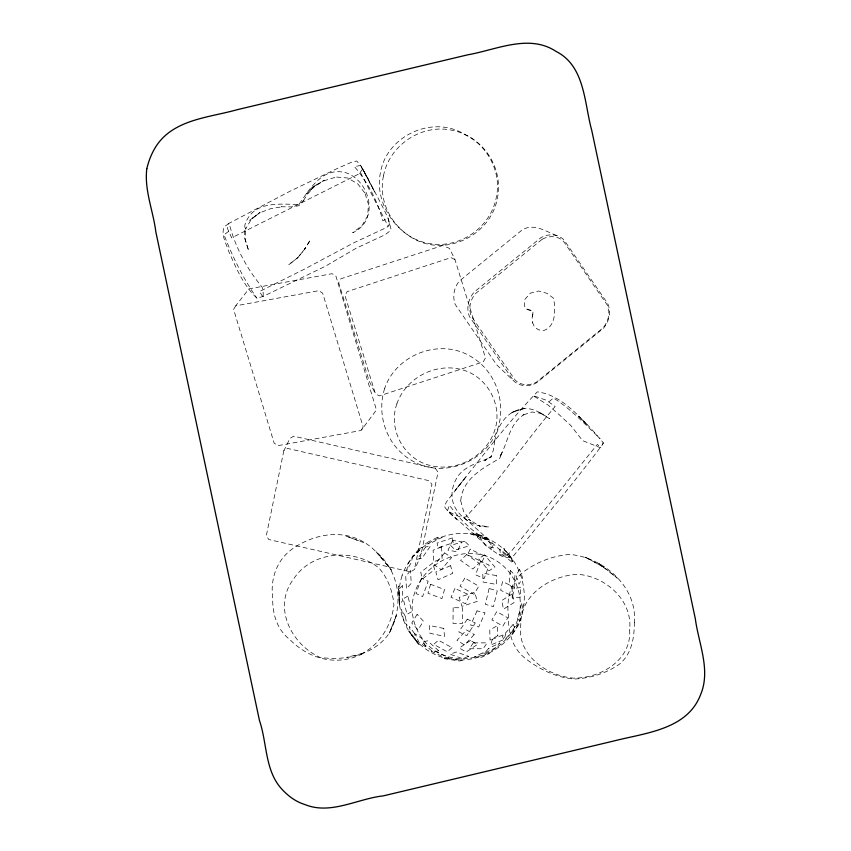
<?xml version="1.0" encoding="UTF-8"?>
<svg xmlns="http://www.w3.org/2000/svg" width="851" height="851" viewBox="0 0 851 851"><rect width="100%" height="100%" fill="white"/><g stroke="black" fill="none" stroke-linecap="round" stroke-linejoin="round"><path stroke-width="0.64" stroke-dasharray="4.25 3.19" d="M532.396 322.103L534.492 327.061L538.566 329.858L544.012 330.433C556.48 326.007 555.341 308.902 553.65 298.318L547.097 293.382L538.651 291.01L530.407 293.148L524.939 299.318L524.407 305.477C525.258 310.53 529.928 308.977 533.088 311.381L532.183 318.083M263.023 296.478C263.459 293.361 263.161 290.042 262.055 287.074C246.79 268.639 235.259 247.088 229.259 223.866L228.717 223.483L224.121 226.994C220.824 235.078 226.196 243.226 228.536 250.907C235.918 267.639 243.375 285.415 256.906 298.169L263.023 296.478L325.305 266.278L356.271 248.184L385.131 234.716L390.566 230.515L390.949 228.887L388.216 218.473L382.482 206.57L366.983 176.731L360.622 165.541L356.686 160.977L350.772 162.552L338.102 168.115L289.457 191.507L228.717 223.483L227.44 228.44L231.695 237.823L359.303 173.742L362.452 169.317L360.622 165.541L354.346 166.519C367.706 182.135 377.599 201.017 382.876 220.888L387.896 218.133L389.875 224.792L389.662 223.792M283.83 450.775L266.289 535.779L268.81 539.534L410.629 571.872L414.405 569.542L420.479 557.267L438.02 472.262L435.489 468.507L293.669 436.169L289.893 438.499L283.83 450.775L287.606 448.445L429.425 480.783L431.946 484.549L414.405 569.542M532.96 314.136L532.12 317.455L532.481 323.008M491.559 549.884L448.169 511.345C453.732 513.866 459.423 518.312 465.848 516.961C498.367 482.432 524.365 442.477 555.171 406.459L546.108 400.151L532.907 395.555L548.076 405.076L559.681 415.16L570.893 425.606L582.552 440.616L600.423 447.743L603.221 442.711L590.115 427.51L578.51 416.182L587.669 425.298C573.787 410.554 558.33 394.609 537.311 391.854C507.707 422.66 481.772 457.2 455.04 490.601L466.263 476.337L446.775 501.462L444.222 506.271L447.456 510.738L456.53 519.301L447.456 510.738L449.488 505.164C460.965 521.397 476.432 535.109 493.963 544.491L490.974 548.097L491.006 549.214C497.207 553.788 508.76 562.873 514.961 554.129C544.8 517.451 575.17 481.07 603.519 443.243L603.221 442.711M235.684 305.849L233.61 309.37L274.171 443.211L278.043 445.637L361.101 430.478L376.472 409.959L335.922 276.118L332.039 273.692L248.981 288.851L235.684 305.849L318.742 290.691L322.625 293.127L363.175 426.957L361.101 430.478M303.552 200.379L307.913 193.751L315.147 185.507L306.392 193.911L314.285 186.699L324.284 180.189L311.796 187.645L323.752 180.827L336.634 176.923L336.007 177.008L347.772 177.997L357.888 184.029L365.249 193.539L364.771 192.603L368.43 204.176L367.706 215.824L361.941 225.706L352.654 232.802C379.046 220.803 371.11 183.135 347.474 173.253C323.306 165.402 310.285 188.294 298.754 204.666L299.148 204.495C279.341 204.197 252.8 200.474 244.897 224.877L244.28 236.865L248.694 250.8L245.109 239.28L245.843 227.674L245.588 229.164L251.194 219.441L260.119 212.325L249.651 220.281L259.693 212.835L270.841 208.623L282.479 206.719L281.362 206.75L291.436 206.91L298.839 205.729L303.552 200.379L303.052 200.942M262.629 296.605L259.555 291.499L304.403 269.171L353.069 243.173L387.067 227.238L389.109 225.058L389.056 221.313M549.033 401.768L553.427 397.97C570.893 408.905 585.073 424.564 600.178 438.51M228.621 231.387L224.015 234.802C232.568 256.853 243.386 278.745 256.906 298.169M360.93 654.111C379.546 645.186 391.63 625.219 393.896 605.029C392.822 591.434 387.971 578.233 378.876 567.957C353.888 547.927 311.402 550.991 293.457 579.265C272.299 607.05 291.297 644.388 319.933 657.334C344.772 661.163 374.536 655.11 389.354 633.006C404.055 606.103 400.215 571.872 376.057 551.81C352.697 527.503 317.859 530.992 292.01 549.161C276.522 560.33 270.214 579.329 272.703 597.827C272.341 613.603 276.926 629.761 289.957 639.644C309.828 659.897 338.432 666.812 364.111 652.962L346.9 657.312M499.058 554.629L505.951 555.363L507.887 554.735L511.866 550.576L597.349 444.35L600.423 447.743M526.875 309.37L533.088 311.381M363.962 542.715L345.836 536.034L358.505 540.704M556.66 235.589C545.736 231.376 533.343 222.611 521.812 230.217L459.423 281.043C453.934 287.489 452.349 296.339 455.136 304.318L496.739 364.919L513.525 380.748A22.509 19.775 -56.6 0 0 536.545 382.801L603.168 328.518A22.509 19.775 -56.6 0 0 607.88 303.881L563.883 239.78A22.509 19.775 -56.5 0 0 540.864 237.737L474.241 292.01A22.509 19.775 -56.6 0 0 469.529 316.646L513.525 380.748M454.945 259.555L450.966 257.63L347.144 291.648L344.974 295.595L375.482 393.939L379.472 395.864L483.294 361.845L485.453 357.909L454.945 259.555L449.456 248.354L442.594 245.545L340.836 278.788L338.677 282.723L369.185 381.078L375.482 393.939M505.951 555.363L463.859 517.334M361.111 166.392L374.908 192.411L361.983 167.721L368.249 179.125M360.473 172.562L388.205 226.313M453.168 607.688L452.998 623.357L462.455 623.485L462.625 607.816L453.168 607.688M634.346 622.272C634.357 637.633 631.867 654.185 619.113 664.386C605.88 673.481 590.254 678.29 574.265 679.045C556.139 677.566 539.109 669.258 524.971 658.121C511.908 647.866 508.132 631.229 508.366 615.369C506.388 598.859 510.568 580.712 524.993 570.83C538.109 561.479 553.48 555.735 569.553 554.448C602.997 556.937 637.484 586.69 634.346 622.272M510.292 570.553L509.228 584.594L513.898 589.009L514.972 574.968L510.292 570.553M629.655 629.889C631.708 660.195 600.657 678.29 573.617 678.141C546.565 675.907 516.451 654.664 520.791 624.485C520.216 594.838 550.565 575.723 577.414 574.276C605.423 576.159 632.846 600.168 629.655 629.889M380.429 172.679C374.546 201.208 393.609 230.706 419.66 241.588C451.775 254.619 491.304 232.6 497.314 198.506L497.378 198.262C502.771 172.849 488.772 145.255 465.071 134.681C433.212 114.311 386.652 135.586 380.429 172.679M383.471 175.966C376.844 205.942 398.194 238.163 428.521 243.375C458.785 249.609 490.719 227.823 496.282 197.496C502.92 167.53 481.57 135.309 451.243 130.097C420.979 123.863 389.045 145.649 383.471 175.966M494.761 440.69L493.463 449.775L491.038 456.785L484.666 460.657L491.804 456.434C480.709 462.487 467.348 464.635 458.838 474.964C451.966 484.272 449.573 496.59 454.934 507.207C461.774 519.472 474.911 527.216 489.006 526.897L478.23 525.237L480.134 526.354L468.571 519.333L470.55 520.631L463.667 511.568L460.614 500.537L460.668 502.005C461.614 479.368 482.379 468.348 499.622 458.455L502.356 452.104L499.569 457.072C508.111 443.105 508.76 424.245 523.929 414.628L521.78 415.448L532.035 412.001L542.661 413.575L539.96 412.905L549.565 418.713C541.47 413.363 532.428 406.927 522.174 409.001C506.43 411.299 497.324 426.117 494.761 440.69M396.481 615.262L389.354 633.006L396.481 615.262M384.631 388.556C376.068 415.458 387.099 446.477 411.905 460.614C442.743 479.262 486.506 462.412 497.878 428.468C506.451 401.566 495.42 370.557 470.614 356.409C439.776 337.773 396.013 354.612 384.631 388.556M396.906 403.757C387.875 428.957 403.48 458.423 429.329 465.274C455.721 472.592 485.421 457.136 494.41 431.234C503.441 406.033 487.825 376.557 461.987 369.706C435.595 362.398 405.895 377.855 396.906 403.757M402.055 575.755C392.96 604.093 404.214 637.016 430.436 652.015C463.199 671.673 509.089 653.036 521.163 617.369C530.343 589.062 519.089 556.139 492.803 541.279C460.083 521.748 414.118 540.034 402.055 575.755M414.99 591.849C405.321 618.326 421.362 649.738 448.754 656.855C476.794 664.376 507.877 647.547 517.472 620.273C527.152 593.817 511.121 562.437 483.74 555.32C455.71 547.789 424.585 564.553 414.99 591.849M502.526 581.51L500.686 590.286L512.642 596.179L514.483 587.413L502.526 581.51M489.112 588.53L485.336 604.348L493.474 606.614L497.25 590.796L489.112 588.53M412.799 556.118L411.139 562.873L406.682 570.34L408.352 563.585L412.799 556.118M523.174 604.54L518.929 620.209L517.578 618.879L521.833 603.199L523.174 604.54M430.563 584.254L427.979 593.232L441.935 598.572L444.52 589.583L430.563 584.254M492.367 639.314L490.623 645.026L504.09 639.495L505.834 633.782L492.367 639.314M513.568 630.091L511.759 635.42L518.94 624.187L520.759 618.858L513.568 630.091M421.522 578.201L415.979 593.466L422.617 596.562L428.17 581.276L421.522 578.201M480.549 561.362L475.56 574.808L484.155 578.595L489.165 565.138L480.549 561.362M454.934 588.498L451.051 597.253L465.603 603.774L469.497 595.009L454.934 588.498M477.007 610.88L470.646 625.081L478.698 626.985L485.059 612.784L477.007 610.88M470.209 549.161L467.507 554.831L482.081 561.809L484.793 556.139L470.209 549.161M452.743 540.342L447.988 550.161L457.072 551.767L461.827 541.959L452.743 540.342M519.578 569.287L516.057 575.563L519.046 584.094L522.578 577.818L519.578 569.287M464.848 578.052L460.051 586.201L473.964 594.317L478.762 586.179L464.848 578.052M496.761 611.656L491.867 619.911L502.888 626.113L507.781 617.869L496.761 611.656M309.679 241.014L304.573 249.332L309.679 241.014M417.118 614.369L411.756 623.038L418.064 629.846L423.426 621.166L417.118 614.369M467.273 619.177L458.785 631.91L466.784 635.676L475.262 622.953L467.273 619.177M473.369 642.867L469.348 648.749L483.134 648.749L487.144 642.877L473.369 642.867M425.713 546.948L417.213 559.224L422.043 558.213L430.542 545.938L425.713 546.948M304.924 248.811L297.605 257.874L304.924 248.811M418.798 549.225L412.788 556.309L416.139 554.256L422.139 547.172L418.798 549.225M444.637 552.916L434.308 565L441.297 569.649L451.636 557.565L444.637 552.916M410.48 570.755L405.725 576.223L406.491 588.743L411.256 583.275L410.48 570.755M488.612 648.515L484.453 653.228L495.803 647.59L499.973 642.877L488.612 648.515M513.11 624.464L502.398 636.495L504.356 640.229L515.068 628.208L513.11 624.464M474.209 634.527L464.593 644.994L456.955 640.367L466.571 629.91L474.209 634.527M402.395 585.679L399.289 588.818L399.396 604.125L402.502 600.987L402.395 585.679M466.72 554.586L460.54 560.352L472.826 568.989L479.017 563.224L466.72 554.586M452.019 647.685L447.328 651.834L433.723 644.377L438.425 640.239L452.019 647.685M542.044 239.365L475.773 293.35A20.956 18.414 -56.6 0 0 471.38 316.327L515.142 380.089A20.956 18.414 -56.6 0 0 536.609 381.993L602.88 328.007A20.956 18.414 -56.6 0 0 607.274 305.03L563.511 241.269A20.956 18.414 -56.6 0 0 542.044 239.365M297.967 257.534L288.553 264.906L297.967 257.534M432.787 562.99L420.724 572.319L422.543 578.903L434.606 569.564L432.787 562.99M470.507 640.473L459.295 648.026L466.157 652.047L477.368 644.484L470.507 640.473M484.613 554.937L478.592 558.703L488.921 570.83L494.942 567.064L484.613 554.937M512.323 593.902L501.739 600.529L503.473 609.178L514.068 602.551L512.323 593.902M497.824 635.633L490.027 640.09L489.772 629.985L497.569 625.528L497.824 635.633M407.948 596.147L403.236 598.732L407.012 614.316L411.724 611.731L407.948 596.147M437.286 537.417L424.543 543.863L429.478 543.768L442.222 537.3L437.286 537.417M482.357 653.047L474.496 656.844L481.772 657.206L489.633 653.398L482.357 653.047M450.562 565.66L435.861 572.063L438.042 579.744L452.743 573.34L450.562 565.66M441.563 546.895L433.116 550.225L433.648 561.83L442.095 558.49L441.563 546.895M468.614 656.355L462.55 658.621L450.136 654.259L456.21 652.004L468.614 656.355M513.717 411.788L511.908 412.427L524.322 408.437L513.717 411.788M452.477 537.875L437.127 543.034L437.85 547.906L453.189 542.747L452.477 537.875M477.368 601.317L461.965 606.348L459.2 597.285L474.613 592.253L477.368 601.317M464.763 541.215L450.573 545.438L455.179 550.012L469.369 545.789L464.763 541.215M438.69 650.707L433.276 652.196L422.043 642.26L427.457 640.782L438.69 650.707M462.37 660.365L459.423 660.972L444.148 658.674L447.094 658.078L462.37 660.365M520.621 587.488L512.142 588.722L512.249 598.232L520.738 596.998L520.621 587.488M419.096 644.186L418.266 644.186L408.64 631.144L409.48 631.144L419.096 644.186M448.839 657.61L444.594 657.461L431.297 651.228L435.552 651.387L448.839 657.61M477.549 534.183L470.06 533.768L479.677 537.141L487.166 537.555L477.549 534.183M496.346 575.574L482.74 573.127L483.123 582.041L496.729 584.477L496.346 575.574M443.775 628.442L429.244 625.442L429.936 633.314L444.477 636.303L443.775 628.442M480.379 535.822L474.081 534.279L481.911 538.14L488.197 539.683L480.379 535.822M487.666 539.906L479.858 537.609L485.527 545.619L493.325 547.927L487.666 539.906M589.179 559.245L584.063 556.437L603.497 567.138L617.39 578.201L598.689 563.341L603.497 567.138L589.179 559.245M425.649 646.856L418.873 642.186L415.214 633.889L422 638.569L425.649 646.856M511.951 558.937L499.824 549.108L500.143 552.554L512.27 562.383L511.951 558.937M381.057 557.32L376.057 551.81L391.449 570.159L381.057 557.32M509.089 554.895L503.824 548.395L507.6 555.15L512.866 561.649L509.089 554.895M414.586 633.623L409.427 626.581L410.746 633.516L415.894 640.548L414.586 633.623M405.406 616.549L401.608 609.55L403.172 618.677L406.969 625.676L405.406 616.549M399.619 604.678L398.428 585.999L399.619 604.678"/><path stroke-width="1.28" d="M146.819 168.668C144.127 189.933 153.254 210.942 155.829 231.876C190.369 394.736 224.909 557.607 259.449 720.467C267.129 742.71 264.81 770.463 281.553 788.824C287.957 795.898 295.776 801.802 305.009 804.578C330.688 815.12 357.707 798.642 383.28 795.876L614.114 740.923C645.313 732.902 687.427 729.679 700.66 694.501C710.936 669.96 698.575 643.516 695.331 618.805L591.711 130.224C584.201 103.205 585.169 66.123 556.118 51.454C528.982 33.476 496.303 49.869 467.89 54.783L237.057 109.736C208.782 117.725 173.136 119.289 155.754 146.797C151.563 153.51 148.627 160.977 146.819 168.668"/></g></svg>
